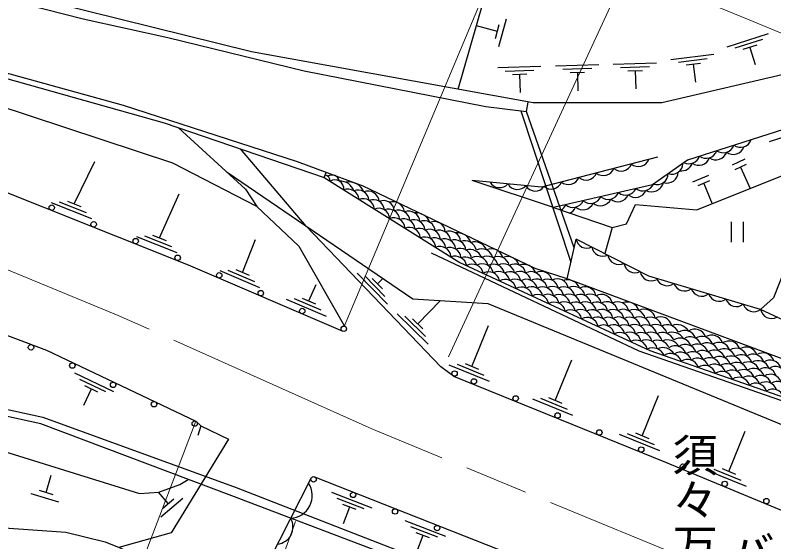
# Model space of a CAD drawing. Units: millimetres at full size, sheet at 1:1000; details may follow other scales. Extents: x 40000 to 680000, y 20000 to 380000.
# Drawn here: x 401318 to 443309, y 288966 to 318097 of the extents above; entities that cross this region are included whole.
import ezdxf
from ezdxf.enums import TextEntityAlignment as Align

# ---------------------------------------------------------------- set-up
doc = ezdxf.new("R2010")
doc.units = ezdxf.units.MM
doc.header["$LTSCALE"] = 1000
doc.linetypes.add('CHAIN', pattern=[18.5, 12, -1.5, 3.5, -1.5])
for name, color, linetype, lineweight in [('M-BGD', 7, 'Continuous', 25), ('M-BMK', 2, 'CHAIN', 13), ('M-STR-HTXT', 7, 'Continuous', 13)]:
    doc.layers.add(name, color=color, linetype=linetype, lineweight=lineweight)
doc.layers.add('M-BMK-HTXT', color=7, linetype='Continuous')
doc.styles.add('@ＭＳ ゴシック', font='')
doc.styles.get('@ＭＳ ゴシック').set_extended_font_data('@MS Gothic')

msp = doc.modelspace()

# ---------------------------------------------------------------- linework, layer by layer
at = {"layer": 'M-BGD'}
for p, q in [((428095, 316356), (428511, 317901)), ((428012, 317199), (426844, 317514)), ((427907, 316813), (428116, 317586)), ((443000, 317065), (440715, 316332)), ((442680, 316752), (441157, 316264)), ((442360, 316440), (441599, 316195)), ((441979, 316318), (442285, 315365)), ((439988, 315931), (437607, 315627)), ((433621, 315352), (431222, 315278)), ((436819, 315452), (434420, 315377)), ((439616, 315682), (438029, 315479)), ((439245, 315433), (438451, 315332)), ((438848, 315382), (438975, 314390)), ((430422, 315253), (428024, 315178)), ((430029, 315041), (428430, 314991)), ((433227, 315140), (431628, 315090)), ((432834, 314928), (432034, 314903)), ((436426, 315240), (434826, 315190)), ((436032, 315027), (435232, 315002)), ((435632, 315015), (435663, 314015)), ((429635, 314828), (428836, 314803)), ((429235, 314816), (429266, 313816)), ((432434, 314915), (432465, 313916)), ((452924, 314678), (438532, 310085)), ((429303, 312811), (432080, 304428)), ((432262, 305221), (429626, 312771)), ((444379, 311518), (443047, 311092)), ((404578, 307666), (405734, 310005)), ((441702, 310127), (440996, 309801)), ((441783, 309834), (441147, 309540)), ((441465, 309687), (442008, 308512)), ((418415, 309114), (418523, 309403)), ((439687, 309227), (438807, 308855)), ((431111, 307451), (426607, 308951)), ((439748, 308927), (439104, 308654)), ((439426, 308791), (439902, 307668)), ((409298, 305787), (410401, 308222)), ((404206, 307814), (404949, 307518)), ((403315, 307739), (405544, 306851)), ((403760, 307777), (405247, 307185)), ((440942, 306661), (440942, 305543)), ((441609, 306661), (441609, 305543)), ((434364, 306351), (433955, 304909)), ((408035, 305859), (410264, 304971)), ((408480, 305897), (409967, 305305)), ((408926, 305935), (409669, 305639)), ((413905, 303867), (414625, 305693)), ((413537, 304025), (414272, 303710)), ((412644, 303973), (414850, 303026)), ((413091, 303999), (414561, 303368)), ((420240, 303820), (421922, 302109)), ((420663, 303675), (421785, 302534)), ((417579, 302290), (417973, 303209)), ((421086, 303530), (421647, 302959)), ((421366, 303245), (421667, 303540)), ((416318, 302396), (418524, 301449)), ((416765, 302422), (418235, 301791)), ((417211, 302448), (417946, 302132)), ((423597, 301029), (424867, 302320)), ((422461, 301585), (424171, 299902)), ((422886, 301447), (424027, 300325)), ((423312, 301309), (423882, 300748)), ((426590, 298671), (427512, 300939)), ((431212, 296791), (432126, 299037)), ((425327, 298753), (427550, 297849)), ((425773, 298788), (427255, 298185)), ((426219, 298822), (426960, 298521)), ((406783, 297266), (404613, 298293)), ((406335, 297256), (404889, 297941)), ((405527, 297418), (405099, 296514)), ((405888, 297247), (405165, 297589)), ((429949, 296872), (432172, 295968)), ((430395, 296907), (431877, 296304)), ((430841, 296941), (431582, 296640)), ((436014, 294836), (436920, 297061)), ((434752, 294918), (436975, 294014)), ((435198, 294953), (436680, 294350)), ((435644, 294987), (436385, 294686)), ((440812, 292865), (441727, 295079)), ((439550, 292953), (441769, 292037)), ((439997, 292985), (441475, 292375)), ((440443, 293018), (441182, 292712)), ((403029, 291700), (403319, 292657)), ((417886, 292562), (429300, 288067)), ((402183, 291644), (403714, 291179)), ((402646, 291816), (403411, 291584)), ((409789, 291083), (409255, 291713)), ((421084, 290836), (418841, 291689)), ((409378, 290342), (410599, 291377)), ((409484, 290825), (410094, 291342)), ((420639, 290791), (419143, 291360)), ((420194, 290747), (419446, 291031)), ((419820, 290889), (419465, 289954)), ((425150, 289264), (422910, 290125)), ((424705, 289221), (423212, 289795)), ((424260, 289178), (423513, 289465)), ((423887, 289321), (423528, 288388))]:
    msp.add_line(p, q, dxfattribs=at)
for points in [[(425835, 313996), (427553, 319984), (423290, 322336), (416289, 331729), (405027, 333567), (402692, 337896), (401628, 343369)], [(451633, 317357), (443841, 314816), (437102, 313243), (429985, 313243), (414390, 316072), (396269, 320571), (393902, 321034), (385539, 322983), (379286, 324010), (370183, 325234), (358410, 326300), (346849, 326751), (334896, 326590), (325834, 325978), (319850, 325361), (309224, 323669), (306778, 323946), (302693, 327529), (296831, 332822), (294102, 336484)], [(309296, 323210), (317322, 324615), (326353, 325744), (334613, 326278), (343748, 326379), (352955, 326190), (362936, 325596), (372719, 324477), (379177, 323441), (386405, 322200), (394880, 320396), (396865, 320002), (405073, 317895), (409774, 316865), (417310, 315011), (427362, 313051), (429626, 312771), (429721, 313291)], [(373782, 320111), (375132, 319958), (384178, 318620), (395775, 316021), (409568, 312143), (418415, 309114), (425933, 304424), (436454, 299555), (445109, 296533), (452643, 294233), (459354, 293889), (468420, 293828), (468363, 295088)], [(431870, 303509), (430094, 304085), (420588, 308638), (416950, 309986), (407307, 313095), (394957, 316514), (384608, 318840), (377518, 319927), (373961, 320342)], [(307063, 316000), (318678, 318347), (328289, 319556), (335394, 319961), (344341, 319961), (353648, 319601), (363611, 318646), (374672, 316558), (386203, 313638), (394874, 310663), (410890, 304284), (419446, 300610)], [(414696, 307515), (410051, 309908), (396222, 314471), (383882, 318664)], [(252636, 295526), (289272, 304978), (306543, 309063), (315978, 310592), (324410, 311512), (333320, 312150), (341532, 312350), (348962, 311959), (359537, 310998), (366509, 310019), (372715, 308818), (383468, 306229), (393189, 303270), (403046, 299563), (411325, 295642)], [(410361, 311871), (414069, 308466), (414696, 307515), (417016, 305323), (419545, 300893)], [(442052, 311208), (438532, 310085), (436590, 308712), (431111, 307451)], [(425580, 298137), (424876, 298642), (417421, 306429), (413786, 310699)], [(436877, 310236), (430451, 308581), (426607, 308951)], [(431111, 307451), (434364, 306351), (435152, 306564), (435654, 307621), (439044, 307325), (446375, 310262), (443284, 302468), (442568, 301818)], [(413043, 309408), (423321, 302415), (427488, 302158), (455239, 290719), (477844, 281521)], [(468363, 295089), (460613, 295042), (454095, 296098), (444415, 298847), (431870, 303509), (432375, 305714)], [(444843, 300774), (442568, 301818), (436392, 303666), (432375, 305714)], [(468620, 293746), (459532, 293523), (452501, 293975), (446180, 295912), (435862, 299508), (424353, 304927)], [(308036, 300230), (313238, 302191), (320414, 303366), (327928, 304305), (346154, 303970), (356737, 302339), (365620, 300740), (373601, 300117), (376126, 300685), (376471, 300363), (383534, 299664), (394040, 297781), (402845, 295858), (413544, 291971), (427196, 286654)], [(427058, 286300), (413302, 291502), (402739, 295493), (393966, 297408), (383459, 299209), (376438, 299899), (373635, 299299), (368873, 299733), (364526, 300050), (354013, 301942), (345661, 303208), (327896, 303425), (320396, 302564), (313529, 301422), (308422, 299273), (297621, 297232)], [(224532, 275143), (242656, 266166), (246355, 266510), (255392, 278095), (259281, 280297), (267590, 282928), (291441, 294785), (299027, 296623), (317735, 296971), (324554, 293781), (334080, 293154), (344078, 294633), (355364, 299819), (364584, 299504), (369133, 298853), (371685, 298643), (376692, 298772), (380655, 296395), (387199, 295898), (391524, 296823), (408194, 291641), (409279, 291715), (410427, 292143), (410901, 292409)], [(425580, 298137), (437306, 293366), (449418, 288364), (465552, 281952), (498576, 268673), (517041, 261160)], [(411325, 295642), (411587, 295378), (411426, 294840)], [(411587, 295378), (413131, 294639), (409950, 289461), (407058, 288655)], [(417692, 292477), (415353, 287893), (415289, 287227), (415714, 286600), (417475, 284920), (417512, 283333), (416061, 277404), (415370, 275087), (414645, 273920)], [(400735, 289743), (404129, 289505), (406308, 288961), (407172, 288609), (409420, 287501), (410665, 286619), (411810, 285404), (412624, 284059), (412692, 283121), (412628, 281252), (411705, 278928), (410860, 277589), (409079, 276072), (406730, 275058), (404139, 274304), (402086, 274121), (399210, 274110)]]:
    msp.add_lwpolyline(points, dxfattribs=at)
for centre in [(403342, 307452), (405664, 306527), (407987, 305602), (410310, 304677), (412614, 303707), (414911, 302721), (417208, 301735), (419505, 300748), (402196, 299722), (404482, 298717), (425636, 298276), (406742, 297647), (426705, 297841), (429021, 296899), (409001, 296577), (431336, 295957), (411260, 295506), (433652, 295015), (435967, 294072), (438281, 293125), (417831, 292422), (440592, 292171), (420020, 291560), (442903, 291217), (422346, 290644), (424672, 289728)]:
    msp.add_circle(centre, 150, dxfattribs=at)
for centre, radius, start, end in [((441462, 311413), 624, 234.4974, 340.9035), ((440509, 311109), 624, 234.4974, 340.9035), ((441062, 311022), 624, 234.4974, 340.9035), ((439557, 310805), 624, 234.4974, 340.9035), ((440109, 310718), 624, 234.4974, 340.9035), ((435815, 310349), 624, 231.2344, 337.6405), ((437659, 309926), 624, 252.0605, 358.4666), ((438204, 310110), 624, 261.2413, 340.9035), ((438604, 310501), 624, 243.7291, 340.9035), ((439156, 310414), 624, 234.4974, 340.9035), ((433878, 309850), 624, 231.2344, 337.6405), ((434847, 310099), 624, 231.2344, 337.6405), ((418408, 308926), 338, 356.8498, 79.6505), ((418838, 308809), 448, 13.0214, 120.3815), ((431942, 309351), 624, 231.2344, 337.6405), ((432910, 309601), 624, 231.2344, 337.6405), ((436842, 309348), 624, 252.0605, 358.4666), ((437395, 309433), 624, 252.0605, 358.4666), ((419013, 308490), 496, 353.4975, 122.5944), ((419330, 308142), 770, 18.1309, 94.0676), ((419789, 307971), 903, 23.3758, 101.1183), ((428133, 309180), 624, 211.3118, 317.7178), ((429129, 309084), 624, 211.3118, 317.7178), ((430102, 308953), 588, 209.4957, 324.8521), ((430973, 309102), 624, 231.2344, 337.6405), ((436066, 309012), 638, 232.9192, 336.2099), ((436526, 309027), 702, 244.4009, 344.4712), ((419731, 307852), 624, 4.8429, 111.249), ((420288, 307800), 624, 4.8429, 111.249), ((420845, 307748), 624, 4.8429, 111.249), ((434141, 308532), 624, 229.7565, 336.1626), ((435108, 308778), 636, 231.5525, 334.3666), ((435649, 308639), 624, 230.4055, 336.8116), ((420580, 307323), 624, 4.8429, 111.249), ((421137, 307271), 624, 4.8429, 111.249), ((421693, 307218), 624, 4.8429, 111.249), ((432192, 308084), 624, 229.7565, 336.1626), ((433167, 308308), 624, 229.7565, 336.1626), ((433710, 308176), 624, 229.7565, 336.1626), ((434677, 308404), 624, 230.4055, 336.8116), ((421428, 306793), 624, 4.8429, 111.249), ((422229, 307133), 649, 7.6359, 108.456), ((431218, 307859), 624, 298.9271, 336.1626), ((431761, 307727), 624, 292.4874, 336.1626), ((432736, 307952), 624, 229.7565, 336.1626), ((421985, 306741), 624, 4.8429, 111.249), ((422542, 306689), 624, 4.8429, 111.249), ((423099, 306637), 624, 4.8429, 111.249), ((423474, 306294), 874, 23.141, 92.9509), ((422277, 306264), 624, 4.8429, 111.249), ((422834, 306212), 624, 4.8429, 111.249), ((423390, 306160), 624, 4.8429, 111.249), ((423947, 306108), 624, 4.8429, 111.249), ((424504, 306056), 624, 4.8429, 111.249), ((423125, 305735), 624, 4.8429, 111.249), ((423682, 305683), 624, 4.8429, 111.249), ((424239, 305631), 624, 4.8429, 111.249), ((424796, 305579), 624, 4.8429, 111.249), ((425352, 305526), 624, 4.8429, 111.249), ((423974, 305206), 624, 4.8429, 111.249), ((424531, 305154), 624, 4.8429, 111.249), ((425087, 305101), 624, 4.8429, 111.249), ((425793, 305287), 776, 17.9605, 98.1314), ((432954, 305793), 584, 187.7635, 298.1919), ((424822, 304677), 624, 4.8429, 111.249), ((425644, 305049), 624, 4.8429, 111.249), ((426197, 304953), 664, 12.5599, 109.5397), ((426749, 304854), 707, 21.505, 107.9389), ((433845, 305385), 624, 189.7747, 296.1808), ((425379, 304624), 624, 4.8429, 111.249), ((425932, 304528), 664, 12.5599, 109.5397), ((426484, 304429), 707, 21.505, 107.9389), ((427145, 304547), 624, 11.963, 118.3691), ((427677, 304506), 665, 16.4037, 113.9284), ((425667, 304103), 664, 12.5599, 109.5397), ((426219, 304004), 707, 21.505, 107.9389), ((426880, 304122), 624, 11.963, 118.3691), ((427439, 304139), 624, 11.963, 118.3691), ((428052, 304127), 624, 11.963, 118.3691), ((428567, 304049), 692, 18.9471, 111.385), ((434736, 304930), 624, 189.7747, 296.1808), ((426615, 303697), 624, 11.963, 118.3691), ((427174, 303714), 624, 11.963, 118.3691), ((427787, 303702), 624, 11.963, 118.3691), ((428346, 303719), 624, 11.963, 118.3691), ((428960, 303707), 624, 11.963, 118.3691), ((429456, 303587), 725, 21.5396, 108.7924), ((435627, 304476), 624, 189.7747, 296.1808), ((427522, 303277), 624, 11.963, 118.3691), ((428081, 303294), 624, 11.963, 118.3691), ((428695, 303282), 624, 11.963, 118.3691), ((429254, 303299), 624, 11.963, 118.3691), ((429867, 303287), 624, 11.963, 118.3691), ((430426, 303304), 624, 11.963, 118.3691), ((436518, 304022), 624, 189.7747, 296.1808), ((428430, 302857), 624, 11.963, 118.3691), ((428989, 302874), 624, 11.963, 118.3691), ((429602, 302862), 624, 11.963, 118.3691), ((430161, 302879), 624, 11.963, 118.3691), ((430775, 302867), 624, 11.963, 118.3691), ((431334, 302884), 624, 11.963, 118.3691), ((431882, 302731), 728, 21.8, 108.5321), ((437409, 303752), 624, 200.1376, 306.5437), ((438367, 303465), 624, 200.1376, 306.5437), ((429337, 302437), 624, 11.963, 118.3691), ((429896, 302454), 624, 11.963, 118.3691), ((430510, 302442), 624, 11.963, 118.3691), ((431069, 302459), 624, 11.963, 118.3691), ((431682, 302447), 624, 11.963, 118.3691), ((432241, 302464), 624, 11.963, 118.3691), ((432855, 302452), 624, 11.963, 118.3691), ((439326, 303178), 624, 200.1376, 306.5437), ((430245, 302017), 624, 11.963, 118.3691), ((430804, 302034), 624, 11.963, 118.3691), ((431417, 302022), 624, 11.963, 118.3691), ((431976, 302039), 624, 11.963, 118.3691), ((432590, 302027), 624, 11.963, 118.3691), ((433149, 302044), 624, 11.963, 118.3691), ((433762, 302032), 624, 11.963, 118.3691), ((440284, 302892), 624, 200.1376, 306.5437), ((441242, 302605), 624, 200.1376, 306.5437), ((431152, 301597), 624, 11.963, 118.3691), ((431711, 301614), 624, 11.963, 118.3691), ((432325, 301602), 624, 11.963, 118.3691), ((432884, 301619), 624, 11.963, 118.3691), ((433497, 301607), 624, 11.963, 118.3691), ((434056, 301624), 624, 11.963, 118.3691), ((434670, 301612), 624, 11.963, 118.3691), ((435194, 301554), 677, 17.5671, 112.765), ((442200, 302318), 624, 200.1376, 306.5437), ((432060, 301177), 624, 11.963, 118.3691), ((432619, 301194), 624, 11.963, 118.3691), ((433232, 301182), 624, 11.963, 118.3691), ((433791, 301199), 624, 11.963, 118.3691), ((434405, 301187), 624, 11.963, 118.3691), ((434964, 301204), 624, 11.963, 118.3691), ((435578, 301192), 624, 11.963, 118.3691), ((436136, 301209), 624, 11.963, 118.3691), ((443182, 301948), 624, 192.1507, 298.5568), ((432967, 300757), 624, 11.963, 118.3691), ((433526, 300774), 624, 11.963, 118.3691), ((434140, 300762), 624, 11.963, 118.3691), ((434699, 300779), 624, 11.963, 118.3691), ((435313, 300767), 624, 11.963, 118.3691), ((435871, 300784), 624, 11.963, 118.3691), ((436485, 300772), 624, 11.963, 118.3691), ((437044, 300789), 624, 11.963, 118.3691), ((433875, 300337), 624, 11.963, 118.3691), ((434434, 300354), 624, 11.963, 118.3691), ((435047, 300342), 624, 11.963, 118.3691), ((435606, 300359), 624, 11.963, 118.3691), ((436220, 300347), 624, 11.963, 118.3691), ((436779, 300364), 624, 11.963, 118.3691), ((437395, 300267), 701, 24.3267, 115.2803), ((437956, 300240), 742, 31.5118, 113.8929), ((438383, 300038), 624, 17.5445, 123.9506), ((438937, 300110), 624, 17.5445, 123.9506), ((434782, 299917), 624, 11.963, 118.3691), ((435341, 299934), 624, 11.963, 118.3691), ((435955, 299922), 624, 11.963, 118.3691), ((436514, 299939), 624, 11.963, 118.3691), ((437130, 299843), 701, 24.3267, 115.2803), ((437690, 299815), 742, 31.5118, 113.8929), ((438117, 299613), 624, 17.5445, 123.9506), ((438672, 299685), 624, 17.5445, 123.9506), ((439327, 299708), 624, 17.5445, 123.9506), ((439881, 299780), 624, 17.5445, 123.9506), ((435690, 299497), 624, 11.963, 118.3691), ((436249, 299514), 624, 11.963, 118.3691), ((436865, 299418), 701, 24.3267, 115.2803), ((437425, 299390), 742, 31.5118, 113.8929), ((437852, 299188), 624, 17.5445, 123.9506), ((438407, 299260), 624, 17.5445, 123.9506), ((439062, 299284), 624, 17.5445, 123.9506), ((439616, 299355), 624, 17.5445, 123.9506), ((440271, 299379), 624, 17.5445, 123.9506), ((440825, 299450), 624, 17.5445, 123.9506), ((436600, 298993), 701, 24.3267, 115.2803), ((437160, 298965), 742, 31.5118, 113.8929), ((438142, 298835), 624, 17.5445, 123.9506), ((438797, 298859), 624, 17.5445, 123.9506), ((439351, 298930), 624, 17.5445, 123.9506), ((440006, 298954), 624, 17.5445, 123.9506), ((440560, 299025), 624, 17.5445, 123.9506), ((441215, 299049), 624, 17.5445, 123.9506), ((441769, 299121), 624, 17.5445, 123.9506), ((442713, 298791), 624, 17.5445, 123.9506), ((437587, 298763), 624, 17.5445, 123.9506), ((438531, 298434), 624, 17.5445, 123.9506), ((439086, 298505), 624, 17.5445, 123.9506), ((439741, 298529), 624, 17.5445, 123.9506), ((440295, 298600), 624, 17.5445, 123.9506), ((440950, 298624), 624, 17.5445, 123.9506), ((441504, 298696), 624, 17.5445, 123.9506), ((442159, 298719), 624, 17.5445, 123.9506), ((442448, 298366), 624, 17.5445, 123.9506), ((443103, 298390), 624, 17.5445, 123.9506), ((439476, 298104), 624, 17.5445, 123.9506), ((440030, 298176), 624, 17.5445, 123.9506), ((440685, 298199), 624, 17.5445, 123.9506), ((441239, 298271), 624, 17.5445, 123.9506), ((441894, 298294), 624, 17.5445, 123.9506), ((442183, 297941), 624, 17.5445, 123.9506), ((442838, 297965), 624, 17.5445, 123.9506), ((443392, 298036), 624, 17.5445, 123.9506), ((440420, 297774), 624, 17.5445, 123.9506), ((440974, 297846), 624, 17.5445, 123.9506), ((441629, 297869), 624, 17.5445, 123.9506), ((441918, 297516), 624, 17.5445, 123.9506), ((442573, 297540), 624, 17.5445, 123.9506), ((443127, 297611), 624, 17.5445, 123.9506), ((441364, 297445), 624, 17.5445, 123.9506), ((442308, 297115), 624, 17.5445, 123.9506), ((442862, 297186), 624, 17.5445, 123.9506), ((443517, 297210), 624, 17.5445, 123.9506), ((443252, 296785), 624, 17.5445, 123.9506), ((416509, 291519), 1252, 272.558, 33.377), ((415746, 289785), 950, 275.3812, 30.5538)]:
    msp.add_arc(centre, radius, start, end, dxfattribs=at)
at = {"layer": 'M-BMK'}
msp.add_lwpolyline([(552198, 242709), (530539, 249995), (515741, 255839), (479562, 270919), (459157, 279549), (421058, 295216), (407022, 301490), (400852, 304021), (392742, 307192), (386153, 309398), (380419, 311114), (374825, 312595), (368279, 313859), (365741, 314336), (354282, 315989), (343855, 316537), (333156, 316434), (324443, 315735), (312547, 314097), (301791, 311707)], dxfattribs=at)
at = {"layer": 'M-STR-HTXT'}
for p, q in [((425298, 299190), (438348, 327434)), ((427655, 320228), (419537, 300873)), ((401331, 269578), (411325, 295642)), ((408386, 266899), (416825, 290087))]:
    msp.add_line(p, q, dxfattribs=at)
msp.add_lwpolyline([(486532, 299261), (460473, 310152), (441936, 317837), (426709, 324093), (407645, 332098), (398799, 335658), (394655, 337268), (389633, 339073), (385414, 340373), (379519, 342109), (373543, 343516), (368099, 344474), (359470, 345825), (350970, 346621), (342081, 346834), (334407, 346663), (327942, 346235), (321678, 345481), (313276, 344092), (306861, 342697), (301537, 341252)], dxfattribs=at)

# ---------------------------------------------------------------- texts
at = {"layer": 'M-BMK-HTXT', "style": '@ＭＳ ゴシック'}
for s, p in [('須々万川', (437448, 295045)), ('バス停', (440602, 289609))]:
    msp.add_text(s, height=1833, rotation=270, dxfattribs=at).set_placement(p, align=Align.BOTTOM_LEFT)

doc.saveas('drawing.dxf')
